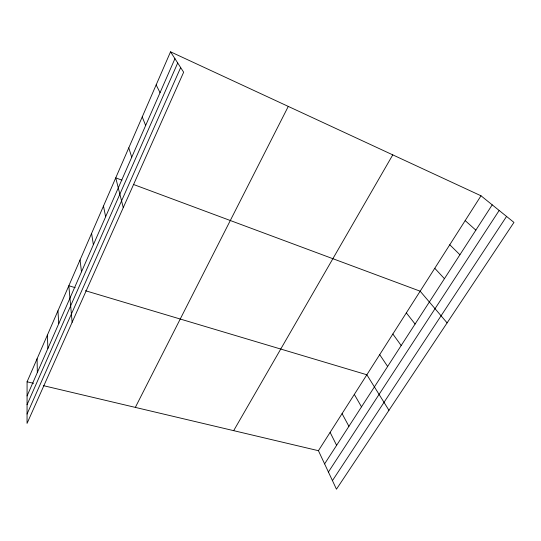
<?xml version="1.0" encoding="UTF-8"?>
<svg xmlns="http://www.w3.org/2000/svg" width="541" height="541" viewBox="0 0 541 541"><rect width="100%" height="100%" fill="white"/><g stroke="black" fill="none" stroke-linecap="round" stroke-linejoin="round"><path stroke-width="0.81" d="M27.084 381.79L27.05 423.393L183.649 72.21L170.537 51.814L27.084 381.79L33.576 383.326M27.077 395.924L174.946 58.671M27.064 404.702L177.712 62.972M27.057 414.034L180.667 67.571M135.338 407.393L288.285 106.415M233.671 430.65L392.766 154.868M318.433 450.7L481.003 195.788L513.95 222.405L336.455 489.186L318.433 450.7L43.307 385.632M324.607 463.88L492.215 204.843M328.414 472.016L499.167 210.463M332.438 480.618L506.559 216.434M75.165 287.65L68.835 285.756L72.136 322.28M85.458 290.72L366.852 374.771L388.952 410.288M121.935 180.167L115.74 177.861L123.267 207.616M133.553 184.495L420.161 291.193L447.103 322.882M170.537 51.814L481.003 195.788M465.179 220.606L475.843 230.141M449.767 244.762L459.924 254.75M434.768 268.282L444.432 278.696M406.332 312.867L415.089 324.039M392.854 334.007L401.185 345.523M379.694 354.639L387.633 366.473M354.321 394.43L361.503 406.852M342.074 413.622L348.911 426.322M156.153 84.903L160.048 92.653M330.118 432.374L336.61 445.324M142.236 116.91L145.657 125.478M128.772 147.876L131.74 157.215M103.48 206.067L105.63 216.758M91.585 233.421L93.377 244.715M80.041 259.978L81.488 271.825M57.948 310.798L58.759 323.66M47.371 335.129L47.892 348.445M37.086 358.784L37.336 372.526"/></g></svg>
